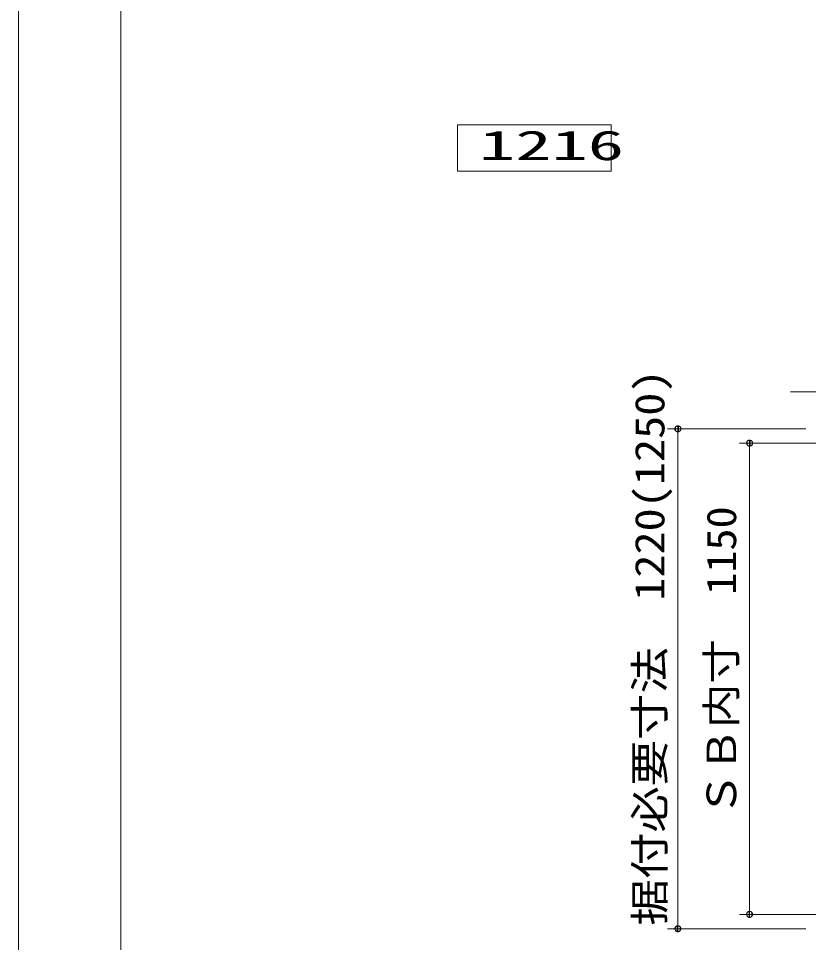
# Model space of a CAD drawing. Units: millimetres on the paper, scale 1:25. Extents: x -305 to 305, y -152 to 152.
# Drawn here: x -301 to -223.9, y -96.3 to -6.1 of the extents above; entities that cross this region are included whole.
import ezdxf
from ezdxf.enums import TextEntityAlignment as Align

# ---------------------------------------------------------------- set-up
doc = ezdxf.new("R2010")
doc.units = ezdxf.units.MM
doc.linetypes.add('LONG_CHAIN', pattern=[21, 18, -1, 1, -1])
for name, color, linetype, lineweight in [('0-1_RV', 7, 'Continuous', 9), ('0-2_0', 7, 'Continuous', 9), ('0-4_図面枠', 3, 'Continuous', 9), ('0-5_DEFPOINTS', 7, 'Continuous', 9)]:
    doc.layers.add(name, color=color, linetype=linetype, lineweight=lineweight)
doc.styles.add('ＭＳ ゴシック', font='')
doc.styles.get('ＭＳ ゴシック').set_extended_font_data('MS Gothic')

# ---------------------------------------------------------------- blocks, each defined once
blk = doc.blocks.new('_DOTSMALL')
at = {"layer": '0-2_0'}
for p, q in [((0.0746, 0.1), (-0.0746, 0.1)), ((0.1223, -0.0248), (-0.1223, -0.0248))]:
    blk.add_line(p, q, dxfattribs=at)
for points in [[(0.125, 0), (0.124, 0.0157), (0.1211, 0.0311), (0.1162, 0.046), (0.1095, 0.0602), (0.1011, 0.0735), (0.0911, 0.0856), (0.0797, 0.0963), (0.067, 0.1055), (0.0532, 0.1131), (0.0386, 0.1189), (0.0234, 0.1228), (0.0078, 0.1248), (-0.0078, 0.1248), (-0.0234, 0.1228), (-0.0386, 0.1189), (-0.0532, 0.1131), (-0.067, 0.1055), (-0.0797, 0.0963), (-0.0911, 0.0856), (-0.1011, 0.0735), (-0.1095, 0.0602), (-0.1162, 0.046), (-0.1211, 0.0311), (-0.124, 0.0157), (-0.125, 0), (0, 0)], [(-0.125, 0), (-0.124, -0.0157), (-0.1211, -0.0311), (-0.1162, -0.046), (-0.1095, -0.0602), (-0.1011, -0.0735), (-0.0911, -0.0856), (-0.0797, -0.0963), (-0.067, -0.1055), (-0.0532, -0.1131), (-0.0386, -0.1189), (-0.0234, -0.1228), (-0.0078, -0.1248), (0.0078, -0.1248), (0.0234, -0.1228), (0.0386, -0.1189), (0.0532, -0.1131), (0.067, -0.1055), (0.0797, -0.0963), (0.0911, -0.0856), (0.1011, -0.0735), (0.1095, -0.0602), (0.1162, -0.046), (0.1211, -0.0311), (0.124, -0.0157), (0.125, 0), (0, 0)]]:
    blk.add_lwpolyline(points, close=True, dxfattribs=at)

msp = doc.modelspace()

# ---------------------------------------------------------------- linework, layer by layer
at = {"layer": '0-1_RV'}
for p, q in [((-258.175, -16.491), (-258.175, -20.987)), ((-258.175, -16.491), (-243.175, -16.491)), ((-243.175, -16.491), (-243.175, -20.987)), ((-258.175, -20.987), (-243.175, -20.987)), ((-224.173, -46.149), (-237.673, -46.149)), ((-236.673, -94.949), (-236.673, -46.149)), ((-216.773, -47.549), (-230.673, -47.549)), ((-229.673, -93.549), (-229.673, -47.549)), ((-216.773, -93.549), (-230.673, -93.549)), ((-224.173, -94.949), (-237.673, -94.949))]:
    msp.add_line(p, q, dxfattribs=at)
at = {"layer": '0-1_RV', "linetype": 'LONG_CHAIN'}
msp.add_line((-225.673, -42.549), (-144.073, -42.549), dxfattribs=at)
at = {"layer": '0-4_図面枠'}
msp.add_lwpolyline([(-291.017, -138.498), (108.983, -138.498), (108.983, 138.502), (-291.017, 138.502)], close=True, dxfattribs=at)
at = {"layer": '0-5_DEFPOINTS'}
msp.add_line((-301.017, -148.498), (-301.017, 148.502), dxfattribs=at)

# ---------------------------------------------------------------- block references
at = {"layer": '0-1_RV', "xscale": 2.32, "yscale": 2.32}
for p, rotation in [((-236.673, -46.149), 90), ((-229.673, -47.549), 90), ((-229.673, -93.549), 270), ((-236.673, -94.949), 270)]:
    msp.add_blockref('_DOTSMALL', p, dxfattribs=dict(at, rotation=rotation))

# ---------------------------------------------------------------- texts
at = {"layer": '0-1_RV', "style": 'ＭＳ ゴシック', "width": 1.8}
msp.add_text('1216', height=2.889, dxfattribs=at).set_placement((-256.075, -20.795), align=Align.BOTTOM_LEFT)
at = {"layer": '0-1_RV', "style": 'ＭＳ ゴシック'}
for s, width, p in [('据付必要寸法\u30001220(1250)', 1.15, (-237.118, -94.628)), ('ＳＢ内寸\u30001150', 1.1, (-230.118, -84.006))]:
    msp.add_text(s, height=2.886, rotation=90, dxfattribs=dict(at, width=width)).set_placement(p, align=Align.BOTTOM_LEFT)

doc.saveas('drawing.dxf')
